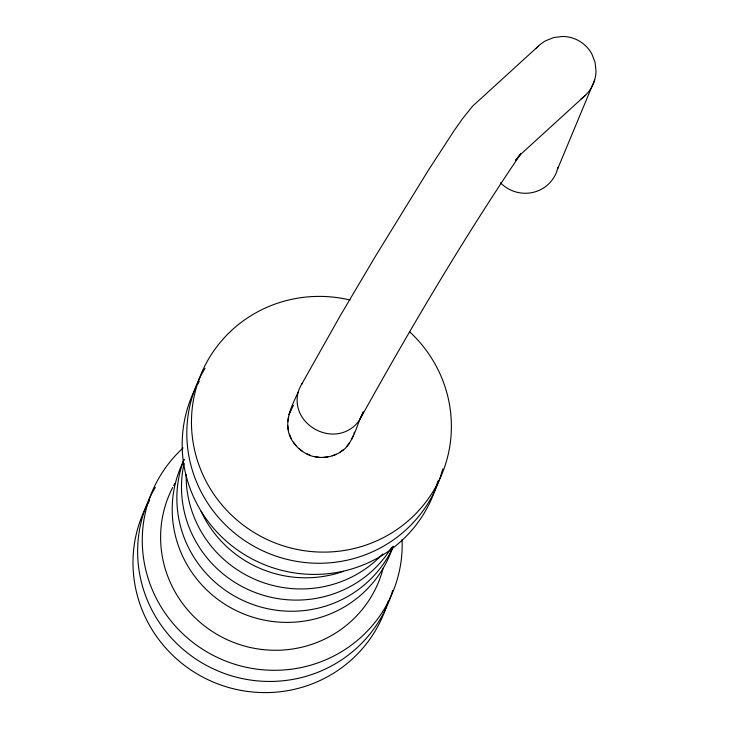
<?xml version="1.0" encoding="UTF-8"?>
<svg xmlns="http://www.w3.org/2000/svg" width="729" height="729" viewBox="0 0 729 729"><rect width="100%" height="100%" fill="white"/><g stroke="black" fill="none" stroke-linecap="round" stroke-linejoin="round"><path stroke-width="1.09" d="M298.225 392.011C291.308 406.727 282.396 424.324 291.846 440.079C296.475 447.743 303.72 453.438 312.231 456.199C323.658 459.352 336.288 456.518 345.09 448.517C354.704 438.448 357.019 423.996 363.188 411.894A35.457 32.304 27 0 1 347.578 430.593C326.1 441.683 297.04 424.661 297.104 400.257A35.457 32.304 27 0 1 302.717 382.716M354.057 433.828L354.303 432.179M288.429 417.152L287.8 421.426M289.541 412.978L291.281 409.024M353.31 435.532L351.569 439.487M557.393 169.493L594.636 80.017M288.793 414.683L293.459 405.288M301.569 384.438L340.27 315.693L375.681 255.879L428.233 170.468L454.131 130.646L462.505 118.727L472.747 106.015L538.339 46.182M359.853 419.467C410.117 328.943 462.778 239.549 520.788 153.755L515.54 160.416L520.151 154.821L585.442 95.262M349.391 443.214L346.658 446.576M343.569 449.611L340.033 452.153M336.233 454.276L332.142 455.816M327.895 456.901L323.512 457.338M319.111 457.293L314.746 456.6M310.481 455.434L306.435 453.666M302.608 451.451L299.145 448.718M296.01 445.619L293.368 442.102M291.144 438.329L289.513 434.274M288.338 430.074L287.818 425.763M391.646 547.306A113.396 110.79 22.6 0 1 253.063 591.675A113.396 110.79 22.6 0 1 184.082 463.48M393.25 546.632A113.396 110.79 22.6 0 1 247.395 602.4A113.396 110.79 22.6 0 1 183.89 459.735M382.752 553.922A113.396 110.79 22.6 0 1 257.711 580.521A113.396 110.79 22.6 0 1 186.141 474.524M343.559 571.317A113.396 110.79 22.6 0 1 201.086 511.357M437.828 481.122A130.4 127.411 22.6 0 1 265.575 565.148A130.4 127.411 22.6 0 1 196.602 386.151M197.659 384.192A130.4 127.411 22.6 0 1 199.299 381.303M442.749 468.902A130.4 127.411 22.6 0 1 267.069 552.719A130.4 127.411 22.6 0 1 205.068 368.263M409.643 331.804A130.4 127.411 22.6 0 1 380.939 538.868A130.4 127.411 22.6 0 1 192.502 438.302A130.4 127.411 22.6 0 1 350.102 300.029M402.089 539.533A130.4 127.411 22.6 0 1 223.047 659.982A130.4 127.411 22.6 0 1 183.134 447.934M392.676 590.29A130.4 127.411 22.6 0 1 216.832 670.461A130.4 127.411 22.6 0 1 155.304 487.4M393.031 546.313A113.396 110.79 22.6 0 1 242.739 613.554A113.396 110.79 22.6 0 1 184.264 459.625M382.989 568.875A113.396 110.79 22.6 0 1 233.763 642.477A113.396 110.79 22.6 0 1 172.664 487.501M173.702 485.532A113.396 110.79 22.6 0 1 174.787 483.582M388.038 601.443A130.4 127.411 22.6 0 1 213.232 682.062A130.4 127.411 22.6 0 1 149.545 500.459M557.922 167.397A34.017 33.233 22.6 0 1 534.175 192.11A34.017 33.233 22.6 0 1 500.477 182.806M536.034 48.633A34.828 34.755 0 0 1 545.538 40.824L553.849 37.507L562.706 36.45A33.662 33.598 0 0 1 591.857 53.964L595.064 62.275L596.012 71.16A34.828 34.755 0 0 1 581.095 98.834"/></g></svg>
